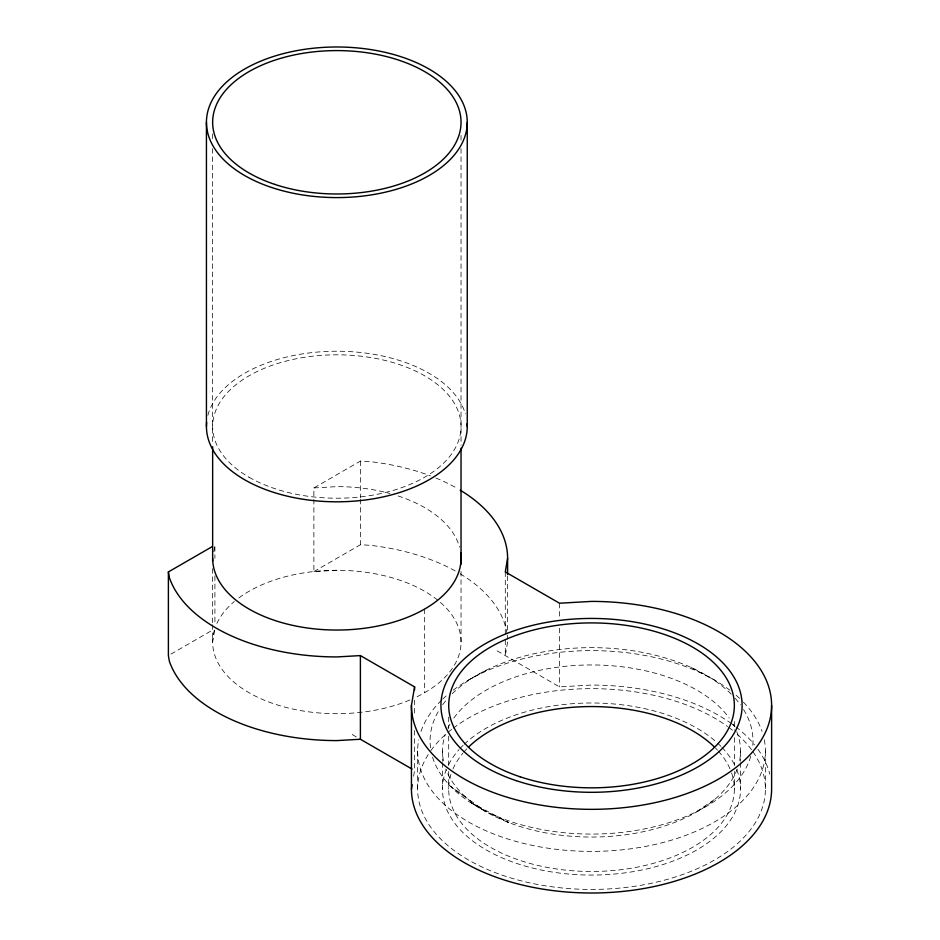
<?xml version="1.0" encoding="UTF-8"?>
<svg xmlns="http://www.w3.org/2000/svg" width="940" height="940" viewBox="0 0 940 940"><rect width="100%" height="100%" fill="white"/><g stroke="black" fill="none" stroke-linecap="round" stroke-linejoin="round"><path stroke-width="0.7" stroke-dasharray="4.7 3.53" d="M213.78 551.698L214.908 545.071L214.908 558.278M214.684 630.059L212.651 641.996L212.651 624.371M413.623 776.229L414.587 770.542L414.587 729.44M507.612 641.996L505.297 655.591L505.297 637.978M696.728 811.573L715.434 798.812M336.849 570.286L313.878 571.591L313.878 487.93L360.396 461.082L370.16 461.634A170.775 98.594 0 0 1 430.45 475.875M170.904 654.134L213.65 629.459M313.878 571.591L360.396 544.742L370.16 545.294A170.775 98.594 0 0 1 457.592 572.284M468.578 680.019L486.321 670.15M313.878 487.93L336.849 486.626A124.198 71.699 0 0 1 389.936 493.512M497.119 650.868L559.5 686.882L591.519 685.06A180.081 103.976 0 0 1 730.133 722.66M491.926 814.228L508.728 822.547L469.048 801.597L486.133 811.843L450.883 786.639L467.603 798.812M691.123 667.494L714.471 680.019M352.218 734.528L358.058 737.9M765.395 751.001L765.395 789.024M740.556 751.001L740.556 761.236M740.556 762.704L740.556 789.024M734.352 721.52L734.352 730.321M734.352 737.665L734.352 765.548M734.352 771.423L734.352 789.024M559.5 603.221L559.5 617.897M559.5 628.167L559.5 686.882M507.612 575.95L507.612 630.246M505.297 571.931L505.297 636.509M461.035 135.454L461.035 141.376M461.035 148.614L461.035 445.266M461.035 571.52L461.035 641.996M448.697 717.114L448.697 728.852M448.697 736.196L448.697 765.548M448.697 771.423L448.697 789.024M442.481 751.001L442.481 761.236M442.481 762.704L442.481 789.024M424.669 609.038L424.669 692.698M417.642 751.001L417.642 789.024M414.587 700.089L414.587 716.233M360.396 461.082L360.396 497.777M360.396 499.246L360.396 544.742M214.908 575.891L214.908 624.325M212.651 133.985L212.651 139.907M212.651 148.614L212.651 443.798M212.651 568.594L212.651 622.914M731.32 723.495A180.081 103.976 0 0 1 734.775 726.033M735.902 726.89A180.081 103.976 0 0 1 754.55 744.856M757.899 749.239A180.081 103.976 0 0 1 769.743 774.102M238.901 597.899A124.198 71.699 0 0 1 423.858 590.825A124.198 71.699 0 0 1 414.998 697.715M409.828 700.006A124.198 71.699 0 0 1 271.719 703.05A124.198 71.699 0 0 1 214.261 630.482M216.882 623.432A124.198 71.699 0 0 1 234.366 601.482M460.189 573.811A170.775 98.594 0 0 1 507.013 633.713M507.201 635.099A170.775 98.594 0 0 1 507.541 639.235M753.011 751.824A173.876 100.38 0 0 1 592.658 889.416A173.876 100.38 0 0 1 429.204 753.046M430.884 750.614A173.876 100.38 0 0 1 446.947 733.259M447.945 732.401A173.876 100.38 0 0 1 452.116 729.029M453.209 728.206A173.876 100.38 0 0 1 727.63 726.561M728.735 727.384A173.876 100.38 0 0 1 733.036 730.709M737.195 734.222A173.876 100.38 0 0 1 752.164 750.614M435.843 478.002A170.775 98.594 0 0 1 457.592 488.624M398.066 495.944A124.198 71.699 0 0 1 459.507 547.104M736.749 769.707A149.037 86.045 0 0 1 591.519 875.07A149.037 86.045 0 0 1 446.288 769.707M448.58 764.678A149.037 86.045 0 0 1 459.108 749.544M460.083 748.463A149.037 86.045 0 0 1 463.162 745.303M464.243 744.269A149.037 86.045 0 0 1 715.434 741.225M717.702 743.246A149.037 86.045 0 0 1 720.933 746.348M721.955 747.406A149.037 86.045 0 0 1 734.457 764.678M731.602 772.939A142.821 82.462 0 0 1 592.682 871.486A142.821 82.462 0 0 1 451 774.266M452.974 769.002A142.821 82.462 0 0 1 462.832 753.257M463.714 752.223A142.821 82.462 0 0 1 467.509 748.134M715.54 748.134A142.821 82.462 0 0 1 717.479 750.155M718.418 751.189A142.821 82.462 0 0 1 730.075 769.002M750.743 756.289A161.457 93.213 0 0 1 592.353 834.074A161.457 93.213 0 0 1 432.576 757.241M430.532 747.888A161.457 93.213 0 0 1 439.427 709.594M442.705 704.706A161.457 93.213 0 0 1 447.464 698.784M452.187 693.767A161.457 93.213 0 0 1 731.25 694.155M735.162 698.303A161.457 93.213 0 0 1 740.509 704.953M743.564 709.512A161.457 93.213 0 0 1 752.517 747.911M736.749 731.684A149.037 86.045 0 0 1 739.58 760.836M737.242 769.061A149.037 86.045 0 0 1 591.519 837.047A149.037 86.045 0 0 1 445.807 769.061M443.469 760.836A149.037 86.045 0 0 1 445.349 734.211M447.957 727.901A149.037 86.045 0 0 1 449.919 724.164M453.832 718.078A149.037 86.045 0 0 1 591.519 664.956A149.037 86.045 0 0 1 729.217 718.078M733.118 724.164A149.037 86.045 0 0 1 734.457 726.655M764.302 739.757A173.876 100.38 0 0 1 591.519 851.393A173.876 100.38 0 0 1 418.747 739.757M420.991 731.414A173.876 100.38 0 0 1 441.624 700.136M442.658 699.137A173.876 100.38 0 0 1 446.947 695.236M453.209 690.172A173.876 100.38 0 0 1 729.84 690.172M736.091 695.236A173.876 100.38 0 0 1 742.424 701.134M743.423 702.145A173.876 100.38 0 0 1 762.058 731.414M207.893 415.292A130.401 75.294 0 0 1 335.615 351.231A130.401 75.294 0 0 1 465.406 413.894M249.03 477.214A124.198 71.699 0 0 0 456.805 445.078A124.198 71.699 0 0 0 304.701 357.259A124.198 71.699 0 0 0 249.03 477.214"/><path stroke-width="1.41" d="M460.189 490.151A170.775 98.594 0 0 1 507.612 558.337L505.297 571.931L559.5 603.221L591.519 601.4A180.081 103.976 0 0 1 771.611 705.364L771.611 789.024A180.081 103.976 0 0 1 591.519 893A180.081 103.976 0 0 1 411.438 789.024L411.438 705.364L414.587 686.882L360.396 655.591L336.849 656.931A170.775 98.594 0 0 1 169.353 577.571L168.389 571.931L212.393 546.528M411.438 789.024L412.166 784.759M412.072 769.084L360.396 739.251L336.849 740.591A170.775 98.594 0 0 1 169.353 661.231L168.389 655.591L168.389 571.931M507.612 558.337L507.612 574.481M467.251 122.294A130.401 75.294 0 0 1 271.637 187.495A130.401 75.294 0 0 1 271.637 57.081A130.401 75.294 0 0 1 467.251 122.294L467.251 426.513M461.035 448.204L461.035 564.188M414.587 686.882L414.587 689.819M360.396 655.591L360.396 739.251M212.651 446.735L212.651 561.251M206.436 122.294L206.436 426.513M771.611 705.364A180.081 103.976 0 0 1 591.519 809.34A180.081 103.976 0 0 1 411.438 705.364M460.659 552.708A124.198 71.699 0 0 1 341.714 629.988A124.198 71.699 0 0 1 212.651 558.337M468.508 747.124A142.821 82.462 0 0 1 714.529 747.124M467.156 423.717A130.401 75.294 0 0 1 335.627 501.807A130.401 75.294 0 0 1 206.647 422.319M516.225 780.658A150.588 86.938 0 0 0 742.107 705.364A150.588 86.938 0 0 0 516.225 630.082A150.588 86.938 0 0 0 516.225 780.658M520.114 776.781A142.821 82.462 0 0 0 734.352 705.364A142.821 82.462 0 0 0 520.114 633.959A142.821 82.462 0 0 0 520.114 776.781M274.75 184.381A124.198 71.699 0 0 0 461.035 122.294A124.198 71.699 0 0 0 274.75 60.195A124.198 71.699 0 0 0 274.75 184.381"/></g></svg>
